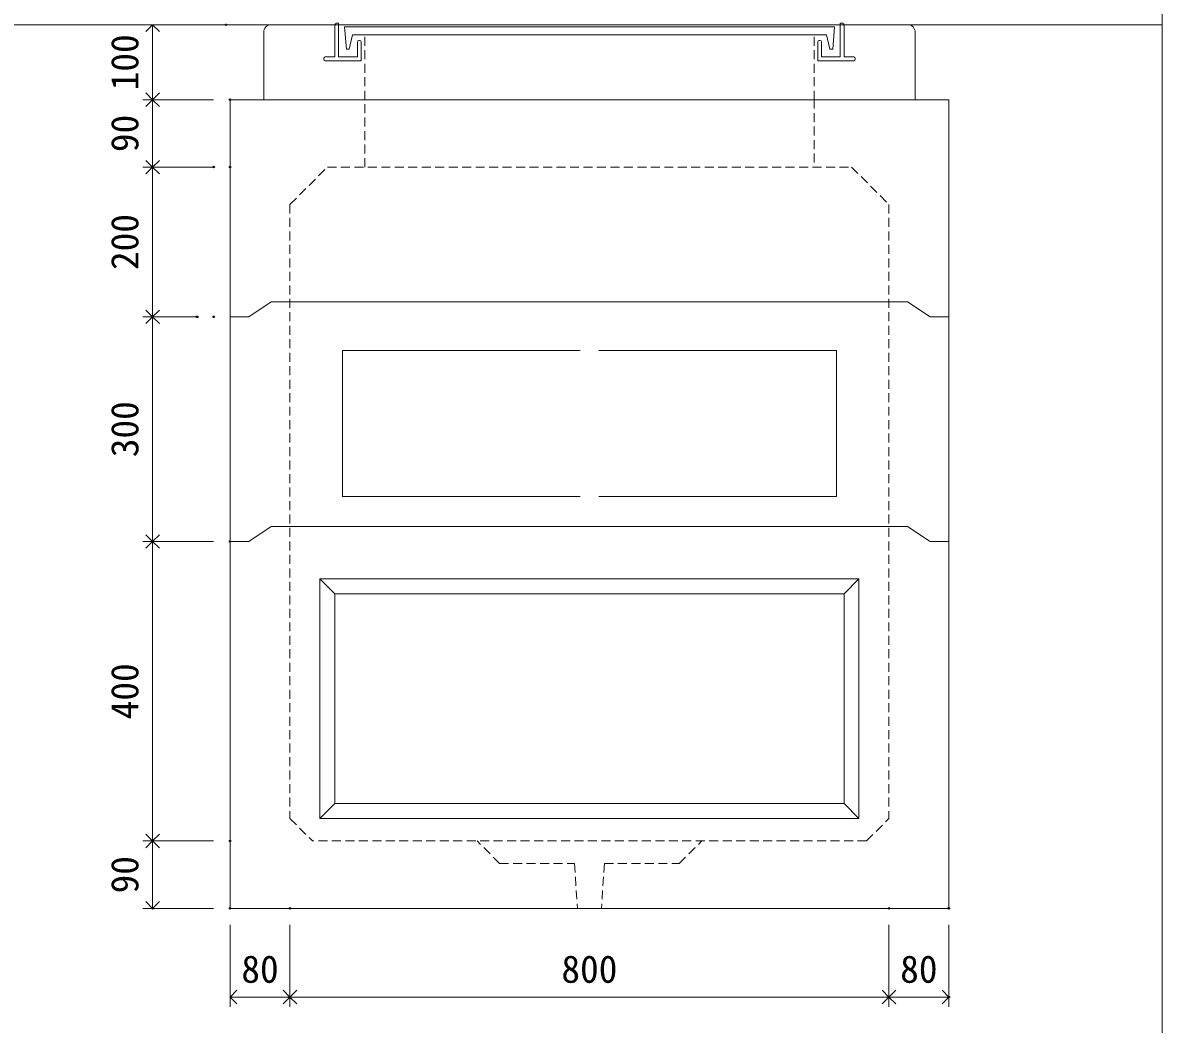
# Model space of a CAD drawing. Units: millimetres, scale not verified. Extents: x -4890 to 18490, y -2283 to 2283.
# Drawn here: x 3368 to 4890, y -1291 to 46 of the extents above; entities that cross this region are included whole.
import ezdxf
from ezdxf.enums import TextEntityAlignment as Align

# ---------------------------------------------------------------- set-up
doc = ezdxf.new("R2010")
doc.units = ezdxf.units.MM
doc.header["$LTSCALE"] = 10
doc.header["$PDMODE"] = 32
doc.header["$PDSIZE"] = 2
doc.linetypes.add('DASHED1', pattern=[1.8, 1.2, -0.6])
doc.linetypes.add('USER2', pattern=[50.8, 31.75, -6.35, 6.35, -6.35])
doc.layers.add('0-1_Defpoints', color=7, linetype='Continuous')
for name, color, linetype, lineweight in [('0-2_waku', 7, 'Continuous', 18), ('0-3_gaikei', 7, 'Continuous', 18), ('0-4_kakure', 7, 'DASHED1', 5), ('0-5_sunpou', 7, 'Continuous', 5), ('0-9_uchigawa', 6, 'Continuous', 18), ('0-B_futa', 3, 'Continuous', 18), ('0-C_GL', 4, 'Continuous', 18), ('1-3_uchigawa2', 6, 'USER2', 18)]:
    doc.layers.add(name, color=color, linetype=linetype, lineweight=lineweight)
doc.styles.add('ＭＳ ゴシック', font='')
doc.styles.get('ＭＳ ゴシック').set_extended_font_data('MS Gothic')

# ---------------------------------------------------------------- blocks, each defined once
blk = doc.blocks.new('_Open90')
at = {"layer": '0-5_sunpou'}
blk.add_line((0, 0), (-1, 0), dxfattribs=at)
blk.add_lwpolyline([(-0.5, 0.5), (0, 0), (-0.5, -0.5)], dxfattribs=at)
blk = doc.blocks.new('D45')
at = {"layer": '0-1_Defpoints'}
for p in [(5086.77, 2264.36), (4988.83, 2164.36), (5092.32, 2164.36)]:
    blk.add_point(p, dxfattribs=at)
at = {"layer": '0-5_sunpou'}
for p, q in [((5064.77, 2264.36), (4975.83, 2264.36)), ((4988.83, 2246.36), (4988.83, 2182.36)), ((5070.32, 2164.36), (4975.83, 2164.36))]:
    blk.add_line(p, q, dxfattribs=at)
at = {"layer": '0-5_sunpou', "xscale": 18, "yscale": 18}
for p, rotation in [((4988.83, 2264.36), 90), ((4988.83, 2164.36), 270)]:
    blk.add_blockref('_Open90', p, dxfattribs=dict(at, rotation=rotation))
at = {"layer": '0-5_sunpou', "style": 'ＭＳ ゴシック'}
blk.add_text('100', height=36.66, rotation=90, dxfattribs=at).set_placement((4980.83, 2176.86), align=Align.BOTTOM_LEFT)
blk = doc.blocks.new('D65')
at = {"layer": '0-1_Defpoints'}
for p in [(5092.32, 1174.36), (4988.83, 1084.36), (5092.32, 1084.36)]:
    blk.add_point(p, dxfattribs=at)
at = {"layer": '0-5_sunpou'}
for p, q in [((5070.32, 1174.36), (4975.83, 1174.36)), ((4988.83, 1156.36), (4988.83, 1102.36)), ((5070.32, 1084.36), (4975.83, 1084.36))]:
    blk.add_line(p, q, dxfattribs=at)
at = {"layer": '0-5_sunpou', "xscale": 18, "yscale": 18}
for p, rotation in [((4988.83, 1174.36), 90), ((4988.83, 1084.36), 270)]:
    blk.add_blockref('_Open90', p, dxfattribs=dict(at, rotation=rotation))
at = {"layer": '0-5_sunpou', "style": 'ＭＳ ゴシック'}
blk.add_text('90', height=36.66, rotation=90, dxfattribs=at).set_placement((4980.83, 1104.36), align=Align.BOTTOM_LEFT)
blk = doc.blocks.new('D66')
at = {"layer": '0-1_Defpoints'}
for p in [(5092.32, 1084.36), (5172.32, 1084.36), (5172.32, 965.97)]:
    blk.add_point(p, dxfattribs=at)
at = {"layer": '0-5_sunpou'}
for p, q in [((5092.32, 1062.36), (5092.32, 952.97)), ((5172.32, 1062.36), (5172.32, 952.97)), ((5110.32, 965.97), (5154.32, 965.97))]:
    blk.add_line(p, q, dxfattribs=at)
at = {"layer": '0-5_sunpou', "xscale": 18, "yscale": 18, "rotation": 180}
blk.add_blockref('_Open90', (5092.32, 965.97), dxfattribs=at)
at = {"layer": '0-5_sunpou', "xscale": 18, "yscale": 18}
blk.add_blockref('_Open90', (5172.32, 965.97), dxfattribs=at)
at = {"layer": '0-5_sunpou', "style": 'ＭＳ ゴシック'}
blk.add_text('80', height=36.66, dxfattribs=at).set_placement((5107.32, 973.97), align=Align.BOTTOM_LEFT)
blk = doc.blocks.new('D67')
at = {"layer": '0-1_Defpoints'}
for p in [(5172.32, 1084.36), (5972.32, 1084.36), (5972.32, 965.97)]:
    blk.add_point(p, dxfattribs=at)
at = {"layer": '0-5_sunpou'}
for p, q in [((5172.32, 1062.36), (5172.32, 952.97)), ((5972.32, 1062.36), (5972.32, 952.97)), ((5190.32, 965.97), (5954.32, 965.97))]:
    blk.add_line(p, q, dxfattribs=at)
at = {"layer": '0-5_sunpou', "xscale": 18, "yscale": 18, "rotation": 180}
blk.add_blockref('_Open90', (5172.32, 965.97), dxfattribs=at)
at = {"layer": '0-5_sunpou', "xscale": 18, "yscale": 18}
blk.add_blockref('_Open90', (5972.32, 965.97), dxfattribs=at)
at = {"layer": '0-5_sunpou', "style": 'ＭＳ ゴシック'}
blk.add_text('800', height=36.66, dxfattribs=at).set_placement((5534.82, 973.97), align=Align.BOTTOM_LEFT)
blk = doc.blocks.new('D68')
at = {"layer": '0-1_Defpoints'}
for p in [(5972.32, 1084.36), (6052.32, 1084.36), (6052.32, 965.97)]:
    blk.add_point(p, dxfattribs=at)
at = {"layer": '0-5_sunpou'}
for p, q in [((5972.32, 1062.36), (5972.32, 952.97)), ((6052.32, 1062.36), (6052.32, 952.97)), ((5990.32, 965.97), (6034.32, 965.97))]:
    blk.add_line(p, q, dxfattribs=at)
at = {"layer": '0-5_sunpou', "xscale": 18, "yscale": 18, "rotation": 180}
blk.add_blockref('_Open90', (5972.32, 965.97), dxfattribs=at)
at = {"layer": '0-5_sunpou', "xscale": 18, "yscale": 18}
blk.add_blockref('_Open90', (6052.32, 965.97), dxfattribs=at)
at = {"layer": '0-5_sunpou', "style": 'ＭＳ ゴシック'}
blk.add_text('80', height=36.66, dxfattribs=at).set_placement((5987.32, 973.97), align=Align.BOTTOM_LEFT)
blk = doc.blocks.new('D69')
at = {"layer": '0-1_Defpoints'}
for p in [(5086.77, 2264.36), (4988.83, 2164.36), (5092.32, 2164.36)]:
    blk.add_point(p, dxfattribs=at)
at = {"layer": '0-5_sunpou'}
for p, q in [((5064.77, 2264.36), (4975.83, 2264.36)), ((4988.83, 2246.36), (4988.83, 2182.36)), ((5070.32, 2164.36), (4975.83, 2164.36))]:
    blk.add_line(p, q, dxfattribs=at)
at = {"layer": '0-5_sunpou', "xscale": 18, "yscale": 18}
for p, rotation in [((4988.83, 2264.36), 90), ((4988.83, 2164.36), 270)]:
    blk.add_blockref('_Open90', p, dxfattribs=dict(at, rotation=rotation))
at = {"layer": '0-5_sunpou', "style": 'ＭＳ ゴシック'}
blk.add_text('100', height=36.66, rotation=90, dxfattribs=at).set_placement((4980.83, 2176.86), align=Align.BOTTOM_LEFT)
blk = doc.blocks.new('D70')
at = {"layer": '0-1_Defpoints'}
for p in [(5092.32, 2164.36), (4988.83, 2074.36), (5092.32, 2074.36)]:
    blk.add_point(p, dxfattribs=at)
at = {"layer": '0-5_sunpou'}
for p, q in [((5070.32, 2164.36), (4975.83, 2164.36)), ((4988.83, 2146.36), (4988.83, 2092.36)), ((5070.32, 2074.36), (4975.83, 2074.36))]:
    blk.add_line(p, q, dxfattribs=at)
at = {"layer": '0-5_sunpou', "xscale": 18, "yscale": 18}
for p, rotation in [((4988.83, 2164.36), 90), ((4988.83, 2074.36), 270)]:
    blk.add_blockref('_Open90', p, dxfattribs=dict(at, rotation=rotation))
at = {"layer": '0-5_sunpou', "style": 'ＭＳ ゴシック'}
blk.add_text('90', height=36.66, rotation=90, dxfattribs=at).set_placement((4980.83, 2094.36), align=Align.BOTTOM_LEFT)
blk = doc.blocks.new('D71')
at = {"layer": '0-1_Defpoints'}
for p in [(5070.32, 1874.36), (4988.83, 1574.36), (5092.32, 1574.36)]:
    blk.add_point(p, dxfattribs=at)
at = {"layer": '0-5_sunpou'}
for p, q in [((5048.32, 1874.36), (4975.83, 1874.36)), ((4988.83, 1856.36), (4988.83, 1592.36)), ((5070.32, 1574.36), (4975.83, 1574.36))]:
    blk.add_line(p, q, dxfattribs=at)
at = {"layer": '0-5_sunpou', "xscale": 18, "yscale": 18}
for p, rotation in [((4988.83, 1874.36), 90), ((4988.83, 1574.36), 270)]:
    blk.add_blockref('_Open90', p, dxfattribs=dict(at, rotation=rotation))
at = {"layer": '0-5_sunpou', "style": 'ＭＳ ゴシック'}
blk.add_text('300', height=36.66, rotation=90, dxfattribs=at).set_placement((4980.83, 1686.86), align=Align.BOTTOM_LEFT)
blk = doc.blocks.new('D72')
at = {"layer": '0-1_Defpoints'}
for p in [(5070.32, 2074.36), (4988.83, 1874.36), (5048.32, 1874.36)]:
    blk.add_point(p, dxfattribs=at)
at = {"layer": '0-5_sunpou'}
for p, q in [((5048.32, 2074.36), (4975.83, 2074.36)), ((4988.83, 2056.36), (4988.83, 1892.36)), ((5026.32, 1874.36), (4975.83, 1874.36))]:
    blk.add_line(p, q, dxfattribs=at)
at = {"layer": '0-5_sunpou', "xscale": 18, "yscale": 18}
for p, rotation in [((4988.83, 2074.36), 90), ((4988.83, 1874.36), 270)]:
    blk.add_blockref('_Open90', p, dxfattribs=dict(at, rotation=rotation))
at = {"layer": '0-5_sunpou', "style": 'ＭＳ ゴシック'}
blk.add_text('200', height=36.66, rotation=90, dxfattribs=at).set_placement((4980.83, 1936.86), align=Align.BOTTOM_LEFT)
blk = doc.blocks.new('D73')
at = {"layer": '0-1_Defpoints'}
for p in [(5092.32, 1574.36), (4988.83, 1174.36), (5092.32, 1174.36)]:
    blk.add_point(p, dxfattribs=at)
at = {"layer": '0-5_sunpou'}
for p, q in [((5070.32, 1574.36), (4975.83, 1574.36)), ((4988.83, 1556.36), (4988.83, 1192.36)), ((5070.32, 1174.36), (4975.83, 1174.36))]:
    blk.add_line(p, q, dxfattribs=at)
at = {"layer": '0-5_sunpou', "xscale": 18, "yscale": 18}
for p, rotation in [((4988.83, 1574.36), 90), ((4988.83, 1174.36), 270)]:
    blk.add_blockref('_Open90', p, dxfattribs=dict(at, rotation=rotation))
at = {"layer": '0-5_sunpou', "style": 'ＭＳ ゴシック'}
blk.add_text('400', height=36.66, rotation=90, dxfattribs=at).set_placement((4980.83, 1336.86), align=Align.BOTTOM_LEFT)

msp = doc.modelspace()

# ---------------------------------------------------------------- linework, layer by layer
at = {"layer": '0-2_waku'}
msp.add_lwpolyline([(-1229.68, 2283.32), (4890.32, 2283.32), (4890.32, -1991.68)], dxfattribs=at)
at = {"layer": '0-3_gaikei'}
for p, q in [((3690.32, -56.68), (3690.32, 33.32)), ((3690.32, -56.68), (3690.32, 33.32)), ((3700.32, 43.32), (3785.31, 43.32)), ((3700.32, 43.32), (3785.31, 43.32)), ((4465.32, 43.32), (4550.32, 43.32)), ((4465.32, 43.32), (4550.32, 43.32)), ((4560.32, -56.68), (4560.32, 33.32)), ((4560.32, -56.68), (4560.32, 33.32)), ((3645.32, -56.68), (3645.32, -1136.68)), ((3690.32, -56.68), (3800.32, -56.68)), ((3690.32, -56.68), (3800.32, -56.68)), ((3725.32, -56.68), (4525.32, -56.68)), ((3725.32, -56.68), (4525.32, -56.68)), ((4560.32, -56.68), (4450.32, -56.68)), ((4560.32, -56.68), (4450.32, -56.68)), ((4605.32, -56.68), (4605.32, -1136.68)), ((3670.32, -346.68), (3700.32, -326.68)), ((3670.32, -346.68), (3700.32, -326.68)), ((3700.32, -326.68), (4550.32, -326.68)), ((4550.32, -326.68), (4580.32, -346.68)), ((4550.32, -326.68), (4580.32, -346.68)), ((3670.32, -346.68), (3645.32, -346.68)), ((3670.32, -346.68), (3645.32, -346.68)), ((3670.32, -346.68), (3645.32, -346.68)), ((4580.32, -346.68), (4605.32, -346.68)), ((4580.32, -346.68), (4605.32, -346.68)), ((3670.32, -646.68), (3700.32, -626.68)), ((3670.32, -646.68), (3700.32, -626.68)), ((3670.32, -646.68), (3700.32, -626.68)), ((3670.32, -646.68), (3700.32, -626.68)), ((3670.32, -646.68), (3700.32, -626.68)), ((3670.32, -646.68), (3700.32, -626.68)), ((3700.32, -626.68), (4550.32, -626.68)), ((4550.32, -626.68), (4580.32, -646.68)), ((4550.32, -626.68), (4580.32, -646.68)), ((4550.32, -626.68), (4580.32, -646.68)), ((4550.32, -626.68), (4580.32, -646.68)), ((4550.32, -626.68), (4580.32, -646.68)), ((4550.32, -626.68), (4580.32, -646.68)), ((3670.32, -646.68), (3645.32, -646.68)), ((3670.32, -646.68), (3645.32, -646.68)), ((3670.32, -646.68), (3645.32, -646.68)), ((3670.32, -646.68), (3645.32, -646.68)), ((3670.32, -646.68), (3645.32, -646.68)), ((3670.32, -646.68), (3645.32, -646.68)), ((3645.32, -646.68), (3645.32, -1136.68)), ((4580.32, -646.68), (4605.32, -646.68)), ((4580.32, -646.68), (4605.32, -646.68)), ((4580.32, -646.68), (4605.32, -646.68)), ((4580.32, -646.68), (4605.32, -646.68)), ((4580.32, -646.68), (4605.32, -646.68)), ((4605.32, -1136.68), (3645.32, -1136.68)), ((3645.32, -1136.68), (3725.32, -1136.68)), ((4605.32, -1136.68), (3645.32, -1136.68)), ((3645.32, -1136.68), (3725.32, -1136.68))]:
    msp.add_line(p, q, dxfattribs=at)
for points in [[(3775.32, -56.68), (3645.32, -56.68), (4605.32, -56.68)], [(3775.32, -56.68), (3645.32, -56.68), (4605.32, -56.68)], [(4580.32, -646.68), (4605.32, -646.68), (4605.32, -1136.68)], [(4605.32, -1136.68), (3645.32, -1136.68), (3725.32, -1136.68)]]:
    msp.add_lwpolyline(points, dxfattribs=at)
for centre, radius, start, end in [((3699.74, 33.9), 9.44, 86.47383, 183.52617), ((3699.74, 33.9), 9.44, 86.47383, 183.52617), ((4550.65, 33.65), 9.68, 358.04251, 91.95749), ((4550.65, 33.65), 9.68, 358.04251, 91.95749)]:
    msp.add_arc(centre, radius, start, end, dxfattribs=at)
at = {"layer": '0-4_kakure'}
for p, q in [((3825.32, -56.68), (3825.32, 29.82)), ((3825.32, -56.68), (3825.32, 29.82)), ((4425.32, -56.68), (4425.32, 29.82)), ((4425.32, -56.68), (4425.32, 29.82)), ((3825.32, -146.68), (3825.32, -56.68)), ((4425.32, -56.68), (4425.32, -146.68)), ((3725.32, -196.68), (3775.32, -146.68)), ((3775.32, -146.68), (4475.32, -146.68)), ((3775.32, -146.68), (4475.32, -146.68)), ((3775.32, -146.68), (4475.32, -146.68)), ((4475.32, -146.68), (4525.32, -196.68)), ((3725.32, -196.68), (3725.32, -1016.68)), ((4525.32, -196.68), (4525.32, -1016.68)), ((3725.32, -1016.68), (3755.32, -1046.68)), ((4495.32, -1046.68), (4525.32, -1016.68)), ((4495.32, -1046.68), (3755.32, -1046.68)), ((4005.32, -1076.68), (3975.32, -1046.68)), ((4005.32, -1076.68), (3975.32, -1046.68)), ((4245.32, -1076.68), (4275.32, -1046.68)), ((4245.32, -1076.68), (4275.32, -1046.68)), ((4005.32, -1076.68), (4105.32, -1076.68)), ((4005.32, -1076.68), (4105.32, -1076.68)), ((4105.32, -1076.68), (4109.32, -1136.68)), ((4105.32, -1076.68), (4109.32, -1136.68)), ((4105.32, -1076.68), (4109.32, -1136.68)), ((4145.32, -1076.68), (4141.32, -1136.68)), ((4145.32, -1076.68), (4141.32, -1136.68)), ((4145.32, -1076.68), (4141.32, -1136.68)), ((4145.32, -1076.68), (4245.32, -1076.68))]:
    msp.add_line(p, q, dxfattribs=at)
at = {"layer": '0-9_uchigawa'}
for p, q in [((3765.32, -696.68), (3785.32, -716.68)), ((3765.32, -696.68), (3765.32, -996.68)), ((3765.32, -696.68), (4485.32, -696.68)), ((3765.32, -696.68), (3765.32, -1016.61)), ((3765.32, -696.68), (3785.32, -716.68)), ((4485.32, -696.68), (4465.32, -716.68)), ((4485.32, -696.68), (4485.32, -1016.61)), ((3785.32, -716.68), (3785.32, -976.68)), ((3785.32, -716.68), (3785.32, -976.68)), ((3785.32, -716.68), (3785.32, -976.68)), ((3785.32, -716.68), (3785.32, -976.68)), ((3785.32, -716.68), (3785.32, -996.61)), ((4465.32, -996.61), (4465.32, -716.68)), ((3765.32, -1016.61), (3785.32, -996.61)), ((3785.32, -996.61), (4465.32, -996.61)), ((4485.32, -1016.61), (4465.32, -996.61)), ((3765.32, -1016.61), (4485.32, -1016.61)), ((3785.32, -1016.61), (4485.32, -1016.61))]:
    msp.add_line(p, q, dxfattribs=at)
for points in [[(3765.32, -696.68), (3785.32, -716.68), (3785.32, -976.68)], [(3765.32, -696.68), (3785.32, -716.68), (4465.32, -716.68)]]:
    msp.add_lwpolyline(points, dxfattribs=at)
at = {"layer": '0-B_futa'}
for p, q in [((3785.31, 43.32), (3785.31, 0.32)), ((3785.31, 43.32), (3785.31, 0.32)), ((3787.31, 45.32), (3790.31, 45.32)), ((3787.31, 45.32), (3790.31, 45.32)), ((3790.31, 45.32), (3790.31, 0.32)), ((3790.31, 45.32), (3790.31, 0.32)), ((3798.13, 40.82), (4452.46, 40.82)), ((3798.13, 40.82), (3800.62, 10.82)), ((3798.13, 40.82), (4452.46, 40.82)), ((3798.13, 40.82), (3800.62, 10.82)), ((4452.46, 40.82), (4450.21, 10.82)), ((4452.46, 40.82), (4450.21, 10.82)), ((4460.32, 45.32), (4460.32, 0.32)), ((4460.32, 45.32), (4463.32, 45.32)), ((4460.32, 45.32), (4460.32, 0.32)), ((4460.32, 45.32), (4463.32, 45.32)), ((4465.32, 43.32), (4465.32, 0.32)), ((4465.32, 43.32), (4465.32, 0.32)), ((3808.65, 29.82), (3804.33, 10.82)), ((3808.65, 29.82), (3804.33, 10.82)), ((3808.65, 29.82), (4441.98, 29.82)), ((3808.65, 29.82), (4441.98, 29.82)), ((3815.31, 20.32), (3815.31, 0.32)), ((3815.31, 20.32), (3815.31, 0.32)), ((3817.31, 22.32), (3818.31, 22.32)), ((3817.31, 22.32), (3818.31, 22.32)), ((3820.31, 20.32), (3820.31, -4.68)), ((3820.31, 20.32), (3820.31, -4.68)), ((4430.32, 20.32), (4430.32, -4.68)), ((4430.32, 20.32), (4430.32, -4.68)), ((4433.32, 22.32), (4432.32, 22.32)), ((4433.32, 22.32), (4432.32, 22.32)), ((4435.32, 20.32), (4435.32, 0.32)), ((4435.32, 20.32), (4435.32, 0.32)), ((4441.98, 29.82), (4446.3, 10.82)), ((4441.98, 29.82), (4446.3, 10.82)), ((3772.31, 0.32), (3785.31, 0.32)), ((3772.31, 0.32), (3785.31, 0.32)), ((3790.31, 0.32), (3815.31, 0.32)), ((3790.31, 0.32), (3815.31, 0.32)), ((3800.62, 10.82), (3804.33, 10.82)), ((3800.62, 10.82), (3804.33, 10.82)), ((4460.32, 0.32), (4435.32, 0.32)), ((4460.32, 0.32), (4435.32, 0.32)), ((4450.21, 10.82), (4446.3, 10.82)), ((4450.21, 10.82), (4446.3, 10.82)), ((4478.32, 0.32), (4465.32, 0.32)), ((4478.32, 0.32), (4465.32, 0.32)), ((3770.31, -1.68), (3770.31, -2.68)), ((3770.31, -1.68), (3770.31, -2.68)), ((3820.31, -4.68), (3772.31, -4.68)), ((3820.31, -4.68), (3772.31, -4.68)), ((4430.32, -4.68), (4478.32, -4.68)), ((4430.32, -4.68), (4478.32, -4.68)), ((4480.32, -1.68), (4480.32, -2.68)), ((4480.32, -1.68), (4480.32, -2.68))]:
    msp.add_line(p, q, dxfattribs=at)
for centre, start, end in [((3787.31, 43.32), 90, 180), ((3787.31, 43.32), 90, 180), ((4463.32, 43.32), 0, 90), ((4463.32, 43.32), 0, 90), ((3817.31, 20.32), 90, 180), ((3817.31, 20.32), 90, 180), ((3818.31, 20.32), 0, 90), ((3818.31, 20.32), 0, 90), ((4432.32, 20.32), 90, 180), ((4432.32, 20.32), 90, 180), ((4433.32, 20.32), 0, 90), ((4433.32, 20.32), 0, 90), ((3772.31, -1.68), 90, 180), ((3772.31, -1.68), 90, 180), ((4478.32, -1.68), 0, 90), ((4478.32, -1.68), 0, 90), ((3772.31, -2.68), 180, 270), ((3772.31, -2.68), 180, 270), ((4478.32, -2.68), 270, 0), ((4478.32, -2.68), 270, 0)]:
    msp.add_arc(centre, 2, start, end, dxfattribs=at)
at = {"layer": '0-C_GL'}
msp.add_line((-1229.68, 43.32), (4890.32, 43.32), dxfattribs=at)
at = {"layer": '1-3_uchigawa2'}
for p in [(3795.32, -391.68), (4455.32, -391.68)]:
    msp.add_line(p, (4125.32, -391.68), dxfattribs=at)
for points in [[(3795.32, -391.68), (3795.32, -586.68), (4125.32, -586.68)], [(4455.32, -391.68), (4455.32, -586.68), (4125.32, -586.68)]]:
    msp.add_lwpolyline(points, dxfattribs=at)

# ---------------------------------------------------------------- block references
at = {"layer": '0-5_sunpou'}
for name in ['D45', 'D69', 'D70', 'D72', 'D71', 'D73', 'D65', 'D66', 'D67', 'D68']:
    msp.add_blockref(name, (-1447, -2221.05), dxfattribs=at)

doc.saveas('drawing.dxf')
